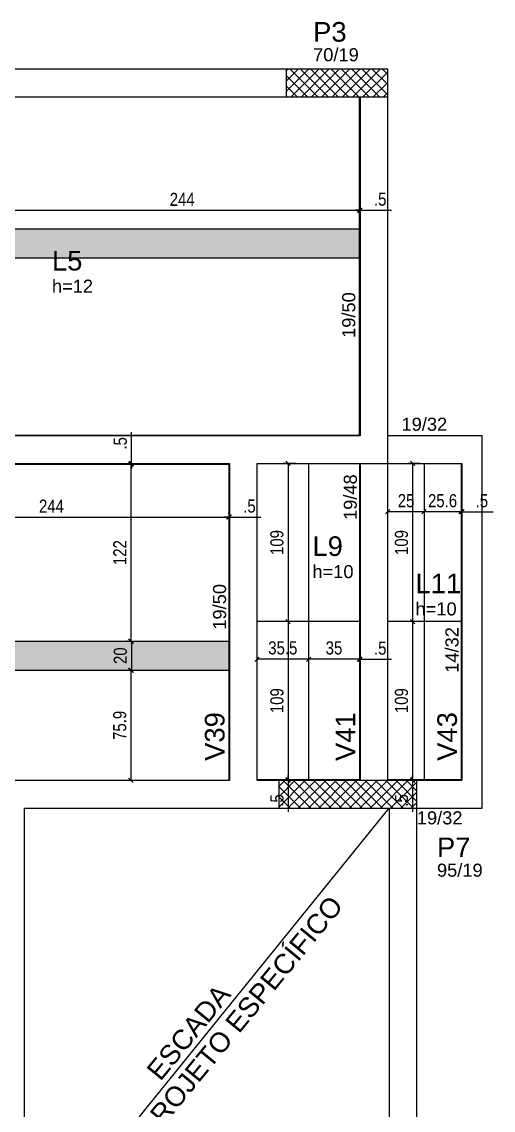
# Model space of a CAD drawing. Header units: millimetres. Extents: x 2797 to 7088, y 174 to 2922.
# Drawn here: x 4963 to 5288, y 1695 to 2445 of the extents above; entities that cross this region are included whole.
import ezdxf

# ---------------------------------------------------------------- set-up
doc = ezdxf.new("R2010")
doc.units = ezdxf.units.MM
for name, color, linetype in [('38', 7, 'Continuous'), ('8', 8, 'Continuous'), ('ES-VIGA', 3, 'Continuous'), ('L-D', 2, 'Continuous'), ('L-N', 4, 'Continuous'), ('P-D', 2, 'Continuous'), ('Painéis', 200, 'Continuous'), ('PIL-N', 4, 'Continuous'), ('Pilares', 5, 'Continuous'), ('VIG-D', 2, 'Continuous'), ('VIG-N', 4, 'Continuous')]:
    doc.layers.add(name, color=color, linetype=linetype)
doc.layers.add('Hachura', color=251, linetype='Continuous', lineweight=9)
doc.styles.add('COTA TECNICA-50', font='techl___.ttf', dxfattribs={"height": 9})
doc.styles.add('TQS_ARIAL', font='arial.ttf')
doc.dimstyles.new('COTA PAINEL-50', dxfattribs={"dimtxt": 9, "dimasz": 3, "dimexe": 3, "dimexo": 3, "dimgap": 3, "dimtad": 1, "dimdec": 1, "dimzin": 12, "dimdsep": 46, "dimtxsty": 'COTA TECNICA-50', "dimblk1": 'OBLIQUE', "dimblk2": 'OBLIQUE', "dimsah": 1, "dimcen": 0.9, "dimclrd": 4, "dimclre": 4, "dimclrt": 240, "dimadec": 1, "dimazin": 3, "dimtfac": 1, "dimtdec": 1, "dimtmove": 0, "dimatfit": 3, "dimfxl": 1, "dimtolj": 1, "dimtzin": 12, "dimarcsym": 0})

# ---------------------------------------------------------------- blocks, each defined once
blk = doc.blocks.new('_Oblique')
at = {"color": 0, "linetype": 'ByBlock', "lineweight": -2}
blk.add_line((-0.5, -0.5), (0.5, 0.5), dxfattribs=at)
blk = doc.blocks.new('*D314')
at = {"layer": 'Defpoints', "color": 0, "transparency": 16777216}
for p in [(4951.65, 2314.91), (5195.65, 2314.91), (5195.65, 2314.91)]:
    blk.add_point(p, dxfattribs=at)
at = {"layer": 'Painéis', "color": 4, "lineweight": -2, "transparency": 16777216}
blk.add_line((4951.65, 2314.91), (5195.65, 2314.91), dxfattribs=at)
at = {"layer": 'Painéis', "color": 4, "lineweight": -2, "transparency": 16777216, "xscale": 3, "yscale": 3, "zscale": 3, "rotation": 180}
blk.add_blockref('_Oblique', (4951.65, 2314.91), dxfattribs=at)
at = {"layer": 'Painéis', "color": 4, "lineweight": -2, "transparency": 16777216, "xscale": 3, "yscale": 3, "zscale": 3}
blk.add_blockref('_Oblique', (5195.65, 2314.91), dxfattribs=at)
at = {"layer": 'Painéis', "color": 240, "transparency": 16777216, "insert": (5073.65, 2322.48), "char_height": 9, "attachment_point": 5, "style": 'COTA TECNICA-50'}
blk.add_mtext('\\A1;244', dxfattribs=at)
blk = doc.blocks.new('*D77')
at = {"layer": 'Defpoints', "color": 0, "transparency": 16777216}
for p in [(5195.65, 2314.91), (5196.15, 2314.91), (5196.15, 2314.91)]:
    blk.add_point(p, dxfattribs=at)
at = {"layer": 'Painéis', "color": 4, "lineweight": -2, "transparency": 16777216}
for p, q in [((5195.65, 2314.91), (5192.65, 2314.91)), ((5195.65, 2314.91), (5196.15, 2314.91)), ((5196.15, 2314.91), (5217.75, 2314.91))]:
    blk.add_line(p, q, dxfattribs=at)
at = {"layer": 'Painéis', "color": 4, "lineweight": -2, "transparency": 16777216, "xscale": 3, "yscale": 3, "zscale": 3}
blk.add_blockref('_Oblique', (5195.65, 2314.91), dxfattribs=at)
at = {"layer": 'Painéis', "color": 4, "lineweight": -2, "transparency": 16777216, "xscale": 3, "yscale": 3, "zscale": 3, "rotation": 180}
blk.add_blockref('_Oblique', (5196.15, 2314.91), dxfattribs=at)
at = {"layer": 'Painéis', "color": 240, "transparency": 16777216, "insert": (5209.95, 2322.51), "char_height": 9, "attachment_point": 5, "style": 'COTA TECNICA-50'}
blk.add_mtext('\\A1;.5', dxfattribs=at)
blk = doc.blocks.new('*D274')
at = {"layer": 'Defpoints', "color": 0, "transparency": 16777216}
for p in [(5038.3, 2140.03), (5038.3, 2018.03), (5038.7, 2018.03)]:
    blk.add_point(p, dxfattribs=at)
at = {"layer": 'Painéis', "color": 4, "lineweight": -2, "transparency": 16777216}
for p, q in [((5038.3, 2140.03), (5038.3, 2018.03)), ((5035.7, 2018.03), (5035.3, 2018.03))]:
    blk.add_line(p, q, dxfattribs=at)
at = {"layer": 'Painéis', "color": 4, "lineweight": -2, "transparency": 16777216, "xscale": 3, "yscale": 3, "zscale": 3}
for p, rotation in [((5038.3, 2140.03), 90), ((5038.3, 2018.03), 270)]:
    blk.add_blockref('_Oblique', p, dxfattribs=dict(at, rotation=rotation))
at = {"layer": 'Painéis', "color": 240, "transparency": 16777216, "insert": (5030.74, 2079.03), "char_height": 9, "attachment_point": 5, "rotation": 90, "style": 'COTA TECNICA-50'}
blk.add_mtext('\\A1;122', dxfattribs=at)
blk = doc.blocks.new('*D275')
at = {"layer": 'Defpoints', "color": 0, "transparency": 16777216}
for p in [(5038.7, 2018.03), (5038.29, 1998.03), (5038.7, 1998.03)]:
    blk.add_point(p, dxfattribs=at)
at = {"layer": 'Painéis', "color": 4, "lineweight": -2, "transparency": 16777216}
for p, q in [((5038.7, 2018.03), (5038.7, 1998.03)), ((5041.29, 1998.03), (5041.7, 1998.03))]:
    blk.add_line(p, q, dxfattribs=at)
at = {"layer": 'Painéis', "color": 4, "lineweight": -2, "transparency": 16777216, "xscale": 3, "yscale": 3, "zscale": 3}
for p, rotation in [((5038.7, 2018.03), 90), ((5038.7, 1998.03), 270)]:
    blk.add_blockref('_Oblique', p, dxfattribs=dict(at, rotation=rotation))
at = {"layer": 'Painéis', "color": 240, "transparency": 16777216, "insert": (5031.11, 2008.03), "char_height": 9, "attachment_point": 5, "rotation": 90, "style": 'COTA TECNICA-50'}
blk.add_mtext('\\A1;20', dxfattribs=at)
blk = doc.blocks.new('*D276')
at = {"layer": 'Defpoints', "color": 0, "transparency": 16777216}
for p in [(5038.29, 1998.03), (5038.3, 1922.09), (5038.7, 1922.09)]:
    blk.add_point(p, dxfattribs=at)
at = {"layer": 'Painéis', "color": 4, "lineweight": -2, "transparency": 16777216}
for p, q in [((5038.3, 1998.03), (5038.3, 1922.09)), ((5041.29, 1998.03), (5041.3, 1998.03)), ((5035.7, 1922.09), (5035.3, 1922.09))]:
    blk.add_line(p, q, dxfattribs=at)
at = {"layer": 'Painéis', "color": 4, "lineweight": -2, "transparency": 16777216, "xscale": 3, "yscale": 3, "zscale": 3}
for p, rotation in [((5038.3, 1998.03), 90), ((5038.3, 1922.09), 270)]:
    blk.add_blockref('_Oblique', p, dxfattribs=dict(at, rotation=rotation))
at = {"layer": 'Painéis', "color": 240, "transparency": 16777216, "insert": (5030.67, 1960.06), "char_height": 9, "attachment_point": 5, "rotation": 90, "style": 'COTA TECNICA-50'}
blk.add_mtext('\\A1;75.9', dxfattribs=at)
blk = doc.blocks.new('*D278')
at = {"layer": 'Defpoints', "color": 0, "transparency": 16777216}
for p in [(4861.66, 2103.5), (5105.66, 2103.5), (5105.66, 2103.08)]:
    blk.add_point(p, dxfattribs=at)
at = {"layer": 'Painéis', "color": 4, "lineweight": -2, "transparency": 16777216}
for p, q in [((4861.66, 2103.5), (5105.66, 2103.5)), ((5105.66, 2106.08), (5105.66, 2106.5))]:
    blk.add_line(p, q, dxfattribs=at)
at = {"layer": 'Painéis', "color": 4, "lineweight": -2, "transparency": 16777216, "xscale": 3, "yscale": 3, "zscale": 3, "rotation": 180}
blk.add_blockref('_Oblique', (4861.66, 2103.5), dxfattribs=at)
at = {"layer": 'Painéis', "color": 4, "lineweight": -2, "transparency": 16777216, "xscale": 3, "yscale": 3, "zscale": 3}
blk.add_blockref('_Oblique', (5105.66, 2103.5), dxfattribs=at)
at = {"layer": 'Painéis', "color": 240, "transparency": 16777216, "insert": (4983.66, 2111.06), "char_height": 9, "attachment_point": 5, "style": 'COTA TECNICA-50'}
blk.add_mtext('\\A1;244', dxfattribs=at)
blk = doc.blocks.new('*D80')
at = {"layer": 'Defpoints', "color": 0, "transparency": 16777216}
for p in [(5105.66, 2103.5), (5106.16, 2103.5), (5106.16, 2103.5)]:
    blk.add_point(p, dxfattribs=at)
at = {"layer": 'Painéis', "color": 4, "lineweight": -2, "transparency": 16777216}
for p, q in [((5105.66, 2103.5), (5102.66, 2103.5)), ((5105.66, 2103.5), (5106.16, 2103.5)), ((5106.16, 2103.5), (5127.75, 2103.5))]:
    blk.add_line(p, q, dxfattribs=at)
at = {"layer": 'Painéis', "color": 4, "lineweight": -2, "transparency": 16777216, "xscale": 3, "yscale": 3, "zscale": 3}
blk.add_blockref('_Oblique', (5105.66, 2103.5), dxfattribs=at)
at = {"layer": 'Painéis', "color": 4, "lineweight": -2, "transparency": 16777216, "xscale": 3, "yscale": 3, "zscale": 3, "rotation": 180}
blk.add_blockref('_Oblique', (5106.16, 2103.5), dxfattribs=at)
at = {"layer": 'Painéis', "color": 240, "transparency": 16777216, "insert": (5119.95, 2111.1), "char_height": 9, "attachment_point": 5, "style": 'COTA TECNICA-50'}
blk.add_mtext('\\A1;.5', dxfattribs=at)
blk = doc.blocks.new('*D81')
at = {"layer": 'Defpoints', "color": 0, "transparency": 16777216}
for p in [(5038.7, 2140.53), (5038.7, 2140.53), (5038.7, 2140.03)]:
    blk.add_point(p, dxfattribs=at)
at = {"layer": 'Painéis', "color": 4, "lineweight": -2, "transparency": 16777216}
for p, q in [((5038.7, 2140.53), (5038.7, 2162.12)), ((5035.7, 2140.53), (5035.7, 2140.53)), ((5038.7, 2140.03), (5038.7, 2140.53)), ((5038.7, 2140.03), (5038.7, 2137.03))]:
    blk.add_line(p, q, dxfattribs=at)
at = {"layer": 'Painéis', "color": 4, "lineweight": -2, "transparency": 16777216, "xscale": 3, "yscale": 3, "zscale": 3}
for p, rotation in [((5038.7, 2140.53), 270), ((5038.7, 2140.03), 90)]:
    blk.add_blockref('_Oblique', p, dxfattribs=dict(at, rotation=rotation))
at = {"layer": 'Painéis', "color": 240, "transparency": 16777216, "insert": (5031.1, 2154.32), "char_height": 9, "attachment_point": 5, "rotation": 90, "style": 'COTA TECNICA-50'}
blk.add_mtext('\\A1;.5', dxfattribs=at)
blk = doc.blocks.new('*D82')
at = {"layer": 'Defpoints', "color": 0, "transparency": 16777216}
for p in [(5154.79, 2140.5), (5146.5, 2031.54), (5154.79, 2031.54)]:
    blk.add_point(p, dxfattribs=at)
at = {"layer": 'Painéis', "color": 4, "lineweight": -2, "transparency": 16777216}
for p, q in [((5151.79, 2140.5), (5143.5, 2140.5)), ((5146.5, 2140.5), (5146.5, 2031.54)), ((5151.79, 2031.54), (5143.5, 2031.54))]:
    blk.add_line(p, q, dxfattribs=at)
at = {"layer": 'Painéis', "color": 4, "lineweight": -2, "transparency": 16777216, "xscale": 3, "yscale": 3, "zscale": 3}
for p, rotation in [((5146.5, 2140.5), 90), ((5146.5, 2031.54), 270)]:
    blk.add_blockref('_Oblique', p, dxfattribs=dict(at, rotation=rotation))
at = {"layer": 'Painéis', "color": 240, "transparency": 16777216, "insert": (5138.88, 2086.02), "char_height": 9, "attachment_point": 5, "rotation": 90, "style": 'COTA TECNICA-50'}
blk.add_mtext('\\A1;109', dxfattribs=at)
blk = doc.blocks.new('*D83')
at = {"layer": 'Defpoints', "color": 0, "transparency": 16777216}
for p in [(5154.79, 2031.54), (5146.5, 1922.58), (5154.79, 1922.58)]:
    blk.add_point(p, dxfattribs=at)
at = {"layer": 'Painéis', "color": 4, "lineweight": -2, "transparency": 16777216}
for p, q in [((5151.79, 2031.54), (5143.5, 2031.54)), ((5146.5, 2031.54), (5146.5, 1922.58)), ((5151.79, 1922.58), (5143.5, 1922.58))]:
    blk.add_line(p, q, dxfattribs=at)
at = {"layer": 'Painéis', "color": 4, "lineweight": -2, "transparency": 16777216, "xscale": 3, "yscale": 3, "zscale": 3}
for p, rotation in [((5146.5, 2031.54), 90), ((5146.5, 1922.58), 270)]:
    blk.add_blockref('_Oblique', p, dxfattribs=dict(at, rotation=rotation))
at = {"layer": 'Painéis', "color": 240, "transparency": 16777216, "insert": (5138.88, 1977.06), "char_height": 9, "attachment_point": 5, "rotation": 90, "style": 'COTA TECNICA-50'}
blk.add_mtext('\\A1;109', dxfattribs=at)
blk = doc.blocks.new('*D84')
at = {"layer": 'Defpoints', "color": 0, "transparency": 16777216}
for p in [(5160.65, 2005.65), (5160.65, 2005.65), (5195.65, 2005.65)]:
    blk.add_point(p, dxfattribs=at)
at = {"layer": 'Painéis', "color": 4, "lineweight": -2, "transparency": 16777216}
blk.add_line((5195.65, 2005.65), (5160.65, 2005.65), dxfattribs=at)
at = {"layer": 'Painéis', "color": 4, "lineweight": -2, "transparency": 16777216, "xscale": 3, "yscale": 3, "zscale": 3, "rotation": 180}
blk.add_blockref('_Oblique', (5160.65, 2005.65), dxfattribs=at)
at = {"layer": 'Painéis', "color": 4, "lineweight": -2, "transparency": 16777216, "xscale": 3, "yscale": 3, "zscale": 3}
blk.add_blockref('_Oblique', (5195.65, 2005.65), dxfattribs=at)
at = {"layer": 'Painéis', "color": 240, "transparency": 16777216, "insert": (5178.15, 2013.35), "char_height": 9, "attachment_point": 5, "style": 'COTA TECNICA-50'}
blk.add_mtext('\\A1;35', dxfattribs=at)
blk = doc.blocks.new('*D85')
at = {"layer": 'Defpoints', "color": 0, "transparency": 16777216}
for p in [(5125.16, 2005.65), (5125.16, 2005.65), (5160.65, 2005.65)]:
    blk.add_point(p, dxfattribs=at)
at = {"layer": 'Painéis', "color": 4, "lineweight": -2, "transparency": 16777216}
blk.add_line((5160.65, 2005.65), (5125.16, 2005.65), dxfattribs=at)
at = {"layer": 'Painéis', "color": 4, "lineweight": -2, "transparency": 16777216, "xscale": 3, "yscale": 3, "zscale": 3, "rotation": 180}
blk.add_blockref('_Oblique', (5125.16, 2005.65), dxfattribs=at)
at = {"layer": 'Painéis', "color": 4, "lineweight": -2, "transparency": 16777216, "xscale": 3, "yscale": 3, "zscale": 3}
blk.add_blockref('_Oblique', (5160.65, 2005.65), dxfattribs=at)
at = {"layer": 'Painéis', "color": 240, "transparency": 16777216, "insert": (5142.91, 2013.35), "char_height": 9, "attachment_point": 5, "style": 'COTA TECNICA-50'}
blk.add_mtext('\\A1;35.5', dxfattribs=at)
blk = doc.blocks.new('*D279')
at = {"layer": 'Defpoints', "color": 0, "transparency": 16777216}
for p in [(5195.65, 2005.65), (5196.15, 2005.65), (5196.15, 2005.65)]:
    blk.add_point(p, dxfattribs=at)
at = {"layer": 'Painéis', "color": 4, "lineweight": -2, "transparency": 16777216}
for p, q in [((5195.65, 2005.65), (5192.65, 2005.65)), ((5195.65, 2008.65), (5195.65, 2008.65)), ((5195.65, 2005.65), (5196.15, 2005.65)), ((5196.15, 2008.65), (5196.15, 2008.65)), ((5196.15, 2005.65), (5217.75, 2005.65))]:
    blk.add_line(p, q, dxfattribs=at)
at = {"layer": 'Painéis', "color": 4, "lineweight": -2, "transparency": 16777216, "xscale": 3, "yscale": 3, "zscale": 3}
blk.add_blockref('_Oblique', (5195.65, 2005.65), dxfattribs=at)
at = {"layer": 'Painéis', "color": 4, "lineweight": -2, "transparency": 16777216, "xscale": 3, "yscale": 3, "zscale": 3, "rotation": 180}
blk.add_blockref('_Oblique', (5196.15, 2005.65), dxfattribs=at)
at = {"layer": 'Painéis', "color": 240, "transparency": 16777216, "insert": (5209.95, 2013.25), "char_height": 9, "attachment_point": 5, "style": 'COTA TECNICA-50'}
blk.add_mtext('\\A1;.5', dxfattribs=at)
blk = doc.blocks.new('*D86')
at = {"layer": 'Defpoints', "color": 0, "transparency": 16777216}
for p in [(5240.51, 2140.5), (5232.22, 2031.54), (5240.51, 2031.54)]:
    blk.add_point(p, dxfattribs=at)
at = {"layer": 'Painéis', "color": 4, "lineweight": -2, "transparency": 16777216}
for p, q in [((5237.51, 2140.5), (5229.22, 2140.5)), ((5232.22, 2140.5), (5232.22, 2031.54)), ((5237.51, 2031.54), (5229.22, 2031.54))]:
    blk.add_line(p, q, dxfattribs=at)
at = {"layer": 'Painéis', "color": 4, "lineweight": -2, "transparency": 16777216, "xscale": 3, "yscale": 3, "zscale": 3}
for p, rotation in [((5232.22, 2140.5), 90), ((5232.22, 2031.54), 270)]:
    blk.add_blockref('_Oblique', p, dxfattribs=dict(at, rotation=rotation))
at = {"layer": 'Painéis', "color": 240, "transparency": 16777216, "insert": (5224.61, 2086.02), "char_height": 9, "attachment_point": 5, "rotation": 90, "style": 'COTA TECNICA-50'}
blk.add_mtext('\\A1;109', dxfattribs=at)
blk = doc.blocks.new('*D87')
at = {"layer": 'Defpoints', "color": 0, "transparency": 16777216}
for p in [(5240.51, 2031.54), (5232.22, 1922.58), (5240.51, 1922.58)]:
    blk.add_point(p, dxfattribs=at)
at = {"layer": 'Painéis', "color": 4, "lineweight": -2, "transparency": 16777216}
for p, q in [((5237.51, 2031.54), (5229.22, 2031.54)), ((5232.22, 2031.54), (5232.22, 1922.58)), ((5237.51, 1922.58), (5229.22, 1922.58))]:
    blk.add_line(p, q, dxfattribs=at)
at = {"layer": 'Painéis', "color": 4, "lineweight": -2, "transparency": 16777216, "xscale": 3, "yscale": 3, "zscale": 3}
for p, rotation in [((5232.22, 2031.54), 90), ((5232.22, 1922.58), 270)]:
    blk.add_blockref('_Oblique', p, dxfattribs=dict(at, rotation=rotation))
at = {"layer": 'Painéis', "color": 240, "transparency": 16777216, "insert": (5224.61, 1977.06), "char_height": 9, "attachment_point": 5, "rotation": 90, "style": 'COTA TECNICA-50'}
blk.add_mtext('\\A1;109', dxfattribs=at)
blk = doc.blocks.new('*D88')
at = {"layer": 'Defpoints', "color": 0, "transparency": 16777216}
for p in [(5240.11, 2107.19), (5240.11, 2107.19), (5265.66, 2107.19)]:
    blk.add_point(p, dxfattribs=at)
at = {"layer": 'Painéis', "color": 4, "lineweight": -2, "transparency": 16777216}
for p, q in [((5265.66, 2107.19), (5240.11, 2107.19)), ((5265.66, 2104.19), (5265.66, 2104.19))]:
    blk.add_line(p, q, dxfattribs=at)
at = {"layer": 'Painéis', "color": 4, "lineweight": -2, "transparency": 16777216, "xscale": 3, "yscale": 3, "zscale": 3, "rotation": 180}
blk.add_blockref('_Oblique', (5240.11, 2107.19), dxfattribs=at)
at = {"layer": 'Painéis', "color": 4, "lineweight": -2, "transparency": 16777216, "xscale": 3, "yscale": 3, "zscale": 3}
blk.add_blockref('_Oblique', (5265.66, 2107.19), dxfattribs=at)
at = {"layer": 'Painéis', "color": 240, "transparency": 16777216, "insert": (5252.88, 2114.79), "char_height": 9, "attachment_point": 5, "style": 'COTA TECNICA-50'}
blk.add_mtext('\\A1;25.6', dxfattribs=at)
blk = doc.blocks.new('*D89')
at = {"layer": 'Defpoints', "color": 0, "transparency": 16777216}
for p in [(5215.15, 2107.19), (5215.15, 2107.19), (5240.11, 2107.19)]:
    blk.add_point(p, dxfattribs=at)
at = {"layer": 'Painéis', "color": 4, "lineweight": -2, "transparency": 16777216}
for p, q in [((5240.11, 2107.19), (5215.15, 2107.19)), ((5215.15, 2104.19), (5215.15, 2104.19))]:
    blk.add_line(p, q, dxfattribs=at)
at = {"layer": 'Painéis', "color": 4, "lineweight": -2, "transparency": 16777216, "xscale": 3, "yscale": 3, "zscale": 3, "rotation": 180}
blk.add_blockref('_Oblique', (5215.15, 2107.19), dxfattribs=at)
at = {"layer": 'Painéis', "color": 4, "lineweight": -2, "transparency": 16777216, "xscale": 3, "yscale": 3, "zscale": 3}
blk.add_blockref('_Oblique', (5240.11, 2107.19), dxfattribs=at)
at = {"layer": 'Painéis', "color": 240, "transparency": 16777216, "insert": (5227.78, 2114.79), "char_height": 9, "attachment_point": 5, "style": 'COTA TECNICA-50'}
blk.add_mtext('\\A1;25', dxfattribs=at)
blk = doc.blocks.new('*D90')
at = {"layer": 'Defpoints', "color": 0, "transparency": 16777216}
for p in [(5265.66, 2107.19), (5266.16, 2107.19), (5266.16, 2107.19)]:
    blk.add_point(p, dxfattribs=at)
at = {"layer": 'Painéis', "color": 4, "lineweight": -2, "transparency": 16777216}
for p, q in [((5265.66, 2110.19), (5265.66, 2110.19)), ((5266.16, 2110.19), (5266.16, 2110.19)), ((5265.66, 2107.19), (5262.66, 2107.19)), ((5265.66, 2107.19), (5266.16, 2107.19)), ((5266.16, 2107.19), (5287.75, 2107.19))]:
    blk.add_line(p, q, dxfattribs=at)
at = {"layer": 'Painéis', "color": 4, "lineweight": -2, "transparency": 16777216, "xscale": 3, "yscale": 3, "zscale": 3}
blk.add_blockref('_Oblique', (5265.66, 2107.19), dxfattribs=at)
at = {"layer": 'Painéis', "color": 4, "lineweight": -2, "transparency": 16777216, "xscale": 3, "yscale": 3, "zscale": 3, "rotation": 180}
blk.add_blockref('_Oblique', (5266.16, 2107.19), dxfattribs=at)
at = {"layer": 'Painéis', "color": 240, "transparency": 16777216, "insert": (5279.95, 2114.79), "char_height": 9, "attachment_point": 5, "style": 'COTA TECNICA-50'}
blk.add_mtext('\\A1;.5', dxfattribs=at)
blk = doc.blocks.new('*D91')
at = {"layer": 'Defpoints', "color": 0, "transparency": 16777216}
for p in [(5146.5, 1922.58), (5146.5, 1922.08), (5146.5, 1922.08)]:
    blk.add_point(p, dxfattribs=at)
at = {"layer": 'Painéis', "color": 4, "lineweight": -2, "transparency": 16777216}
for p, q in [((5146.5, 1922.58), (5146.5, 1925.58)), ((5146.5, 1922.58), (5146.5, 1922.08)), ((5146.5, 1922.08), (5146.5, 1900.49))]:
    blk.add_line(p, q, dxfattribs=at)
at = {"layer": 'Painéis', "color": 4, "lineweight": -2, "transparency": 16777216, "xscale": 3, "yscale": 3, "zscale": 3}
for p, rotation in [((5146.5, 1922.58), 270), ((5146.5, 1922.08), 90)]:
    blk.add_blockref('_Oblique', p, dxfattribs=dict(at, rotation=rotation))
at = {"layer": 'Painéis', "color": 240, "transparency": 16777216, "insert": (5138.9, 1908.29), "char_height": 9, "attachment_point": 5, "rotation": 90, "style": 'COTA TECNICA-50'}
blk.add_mtext('\\A1;.5', dxfattribs=at)
blk = doc.blocks.new('*D92')
at = {"layer": 'Defpoints', "color": 0, "transparency": 16777216}
for p in [(5232.22, 1922.59), (5232.22, 1922.09), (5232.22, 1922.09)]:
    blk.add_point(p, dxfattribs=at)
at = {"layer": 'Painéis', "color": 4, "lineweight": -2, "transparency": 16777216}
for p, q in [((5232.22, 1922.59), (5232.22, 1925.59)), ((5232.22, 1922.59), (5232.22, 1922.09)), ((5232.22, 1922.09), (5232.22, 1900.49)), ((5235.22, 1922.59), (5235.22, 1922.59)), ((5235.22, 1922.09), (5235.22, 1922.09))]:
    blk.add_line(p, q, dxfattribs=at)
at = {"layer": 'Painéis', "color": 4, "lineweight": -2, "transparency": 16777216, "xscale": 3, "yscale": 3, "zscale": 3}
for p, rotation in [((5232.22, 1922.59), 270), ((5232.22, 1922.09), 90)]:
    blk.add_blockref('_Oblique', p, dxfattribs=dict(at, rotation=rotation))
at = {"layer": 'Painéis', "color": 240, "transparency": 16777216, "insert": (5224.63, 1908.29), "char_height": 9, "attachment_point": 5, "rotation": 90, "style": 'COTA TECNICA-50'}
blk.add_mtext('\\A1;.5', dxfattribs=at)

msp = doc.modelspace()

# ---------------------------------------------------------------- hatches: boundary and pattern name
at = {"layer": 'Hachura', "linetype": 'ByBlock'}
h = msp.add_hatch(color=256, dxfattribs=at)
h.dxf.hatch_style = 1
h.paths.add_polyline_path([(5195.65, 2302.08), (4746.16, 2302.08), (4746.16, 2282.08), (5195.65, 2282.08)])
h = msp.add_hatch(color=256, dxfattribs=at)
h.dxf.hatch_style = 1
h.paths.add_polyline_path([(5105.66, 2018.06), (4746.16, 2018.08), (4746.16, 1998.08), (5105.66, 1998.06)])

# ---------------------------------------------------------------- linework, layer by layer
at = {"layer": '38', "color": 7, "linetype": 'Continuous'}
msp.add_line((4965.66, 1593.53), (5216.16, 1902.98), dxfattribs=at)
at = {"layer": '8', "color": 250, "linetype": 'Continuous'}
for p, q in [((5145.16, 2396.7), (5160.54, 2412.08)), ((5145.16, 2403.77), (5153.47, 2412.08)), ((5145.16, 2410.84), (5146.4, 2412.08)), ((5145.16, 2407.83), (5159.9, 2393.08)), ((5147.97, 2412.08), (5166.97, 2393.08)), ((5148.61, 2393.08), (5167.61, 2412.08)), ((5155.04, 2412.08), (5174.04, 2393.08)), ((5155.68, 2393.08), (5174.68, 2412.08)), ((5162.11, 2412.08), (5181.11, 2393.08)), ((5162.76, 2393.08), (5181.76, 2412.08)), ((5169.19, 2412.08), (5188.19, 2393.08)), ((5169.83, 2393.08), (5188.83, 2412.08)), ((5176.26, 2412.08), (5195.26, 2393.08)), ((5176.9, 2393.08), (5195.9, 2412.08)), ((5183.33, 2412.08), (5202.33, 2393.08)), ((5183.97, 2393.08), (5202.97, 2412.08)), ((5190.4, 2412.08), (5209.4, 2393.08)), ((5191.04, 2393.08), (5210.04, 2412.08)), ((5197.47, 2412.08), (5215.16, 2394.4)), ((5198.11, 2393.08), (5215.16, 2410.13)), ((5204.54, 2412.08), (5215.16, 2401.47)), ((5211.61, 2412.08), (5215.16, 2408.54)), ((5145.16, 2400.76), (5152.83, 2393.08)), ((5205.18, 2393.08), (5215.16, 2403.06)), ((5145.16, 2393.69), (5145.76, 2393.08)), ((5212.25, 2393.08), (5215.16, 2395.99)), ((5140.16, 1903.79), (5158.35, 1921.98)), ((5140.16, 1910.86), (5151.28, 1921.98)), ((5140.16, 1917.93), (5144.21, 1921.98)), ((5143.1, 1921.98), (5162.1, 1902.98)), ((5146.42, 1902.98), (5165.42, 1921.98)), ((5150.17, 1921.98), (5169.17, 1902.98)), ((5153.49, 1902.98), (5172.49, 1921.98)), ((5157.24, 1921.98), (5176.24, 1902.98)), ((5160.56, 1902.98), (5179.56, 1921.98)), ((5164.31, 1921.98), (5183.31, 1902.98)), ((5167.63, 1902.98), (5186.63, 1921.98)), ((5171.38, 1921.98), (5190.38, 1902.98)), ((5174.7, 1902.98), (5193.7, 1921.98)), ((5178.45, 1921.98), (5197.45, 1902.98)), ((5181.77, 1902.98), (5200.77, 1921.98)), ((5185.52, 1921.98), (5204.52, 1902.98)), ((5188.84, 1902.98), (5207.84, 1921.98)), ((5192.59, 1921.98), (5211.59, 1902.98)), ((5195.92, 1902.98), (5214.92, 1921.98)), ((5199.67, 1921.98), (5218.67, 1902.98)), ((5202.99, 1902.98), (5221.99, 1921.98)), ((5206.74, 1921.98), (5225.74, 1902.98)), ((5210.06, 1902.98), (5229.06, 1921.98)), ((5213.81, 1921.98), (5232.81, 1902.98)), ((5217.13, 1902.98), (5235.16, 1921.01)), ((5220.88, 1921.98), (5235.16, 1907.71)), ((5227.95, 1921.98), (5235.16, 1914.78)), ((5235.02, 1921.98), (5235.16, 1921.85)), ((5140.16, 1917.85), (5155.03, 1902.98)), ((5224.2, 1902.98), (5235.16, 1913.94)), ((5140.16, 1910.78), (5147.95, 1902.98)), ((5231.27, 1902.98), (5235.16, 1906.87)), ((5140.16, 1903.71), (5140.88, 1902.98))]:
    msp.add_line(p, q, dxfattribs=at)
at = {"layer": 'ES-VIGA'}
for points in [[(5145.16, 2412.09), (4783.65, 2412.09)], [(4783.65, 2393.09), (5145.16, 2393.09)], [(5196.15, 2393.08), (5196.15, 2159.5)], [(5215.15, 2159.49), (5215.15, 2393.08)], [(5115.66, 2159.51), (4746.16, 2159.58)], [(5196.15, 2159.5), (5115.66, 2159.51)], [(5280.16, 2159.48), (5215.15, 2159.49)], [(5215.15, 2140.49), (5215.15, 2159.49)], [(5280.16, 1903.09), (5280.16, 2159.48)], [(4746.16, 2140.58), (5106.16, 2140.51)], [(5106.16, 2140.51), (5106.16, 1922.09)], [(5125.16, 1922.09), (5125.16, 2140.51)], [(5125.16, 2140.51), (5215.15, 2140.5)], [(5196.15, 2140.5), (5196.15, 1921.98)], [(5215.15, 2140.49), (5266.16, 2140.49)], [(5215.15, 1921.98), (5215.15, 2140.49)], [(5266.16, 2140.49), (5266.16, 1922.09)], [(5106.16, 1922.09), (4955.65, 1922.09)], [(5140.16, 1922.09), (5125.16, 1922.09)], [(5266.16, 1922.09), (5235.16, 1922.09)], [(4965.15, 1903.09), (5115.66, 1903.09)], [(4965.15, 1702.58), (4965.15, 1903.09)], [(5115.66, 1903.09), (5140.16, 1903.09)], [(5216.16, 1902.98), (5216.16, 1530.08)], [(5235.16, 1903.09), (5280.16, 1903.09)], [(5235.16, 1530.08), (5235.16, 1902.98)], [(4965.15, 1586.08), (4965.15, 1702.58)]]:
    msp.add_lwpolyline(points, dxfattribs=at)
at = {"layer": 'Painéis'}
for p, q in [((5195.65, 2160.08), (5195.65, 2393.08)), ((4746.16, 2302.08), (5195.65, 2302.08)), ((4746.16, 2282.08), (5195.65, 2282.08)), ((4746.16, 2160.08), (5195.65, 2160.08)), ((4746.16, 2140.08), (5105.66, 2140.01)), ((5105.66, 2140.01), (5105.66, 1922.09)), ((5160.65, 2140.51), (5160.65, 1922.58)), ((5195.65, 2140.5), (5195.65, 1922.58)), ((5240.11, 2140.49), (5240.11, 1922.58)), ((5265.66, 2140.49), (5265.66, 1922.58)), ((5195.65, 2031.54), (5125.16, 2031.54)), ((5265.66, 2031.54), (5215.15, 2031.54)), ((4746.16, 2018.08), (5105.66, 2018.01)), ((4746.16, 1998.08), (5105.66, 1998.01)), ((5195.65, 1922.58), (5125.16, 1922.59)), ((5265.66, 1922.58), (5215.15, 1922.59))]:
    msp.add_line(p, q, dxfattribs=at)
at = {"layer": 'Pilares'}
for points in [[(5145.16, 2393.08), (5215.16, 2393.08), (5215.16, 2412.08), (5145.16, 2412.08), (5145.16, 2393.08)], [(5140.16, 1902.98), (5235.16, 1902.98), (5235.16, 1921.98), (5140.16, 1921.98), (5140.16, 1902.98)]]:
    msp.add_lwpolyline(points, dxfattribs=at)

# ---------------------------------------------------------------- texts
at = {"layer": '38', "color": 7, "linetype": 'Continuous', "style": 'TQS_ARIAL'}
for s, p in [('VER PROJETO ESPECÍFICO', (5024.91, 1640.31)), ('ESCADA', (5058.63, 1714.39))]:
    msp.add_text(s, height=13.5, rotation=50.589, dxfattribs=at).set_placement(p)
at = {"layer": 'L-D', "linetype": 'Continuous', "style": 'TQS_ARIAL'}
for s, p in [('h=12', (4983.98, 2258.13)), ('h=10', (5163.29, 2061.47)), ('h=10', (5234.26, 2035.78))]:
    msp.add_text(s, height=9, dxfattribs=at).set_placement(p)
at = {"layer": 'L-N', "linetype": 'Continuous', "style": 'TQS_ARIAL'}
for s, p in [('L5', (4983.98, 2273.43)), ('L9', (5163.29, 2076.77)), ('L11', (5234.26, 2051.08))]:
    msp.add_text(s, height=13.5, dxfattribs=at).set_placement(p)
at = {"layer": 'P-D', "linetype": 'Continuous', "style": 'TQS_ARIAL'}
for s, p in [('70/19', (5163.76, 2417.59)), ('95/19', (5249.03, 1855.78))]:
    msp.add_text(s, height=9, dxfattribs=at).set_placement(p)
at = {"layer": 'PIL-N', "linetype": 'Continuous', "style": 'TQS_ARIAL'}
for s, p in [('P3', (5163.76, 2431.09)), ('P7', (5249.03, 1869.28))]:
    msp.add_text(s, height=13.5, dxfattribs=at).set_placement(p)
at = {"layer": 'VIG-D', "linetype": 'Continuous', "style": 'TQS_ARIAL'}
for s, p in [('19/50', (5192.78, 2227)), ('19/48', (5193.87, 2101.56)), ('19/50', (5103.87, 2025.98)), ('14/32', (5263.87, 1996.27))]:
    msp.add_text(s, height=9, rotation=90, dxfattribs=at).set_placement(p)
for p in [(5224.62, 2163.01), (5235.16, 1891.84)]:
    msp.add_text('19/32', height=9, dxfattribs=at).set_placement(p)
at = {"layer": 'VIG-N', "linetype": 'Continuous', "style": 'TQS_ARIAL'}
for s, p in [('V39', (5102.78, 1935.59)), ('V41', (5192.78, 1935.48)), ('V43', (5262.78, 1935.59))]:
    msp.add_text(s, height=13.5, rotation=90, dxfattribs=at).set_placement(p)

# ---------------------------------------------------------------- dimensions: what is measured, and where the dimension line sits
at = {"layer": 'Painéis'}
for base, p1, p2, picture, middle in [((5195.65, 2314.91), (4951.65, 2314.91), (5195.65, 2314.91), '*D314', (5073.65, 2322.48)), ((5196.15, 2314.91), (5195.65, 2314.91), (5196.15, 2314.91), '*D77', (5209.95, 2322.51)), ((5105.66, 2103.5), (4861.66, 2103.5), (5105.66, 2103.08), '*D278', (4983.66, 2111.06)), ((5106.16, 2103.5), (5105.66, 2103.5), (5106.16, 2103.5), '*D80', (5119.95, 2111.1)), ((5266.16, 2107.19), (5265.66, 2107.19), (5266.16, 2107.19), '*D90', (5279.95, 2114.79)), ((5125.16, 2005.65), (5160.65, 2005.65), (5125.16, 2005.65), '*D85', (5142.91, 2013.35)), ((5160.65, 2005.65), (5195.65, 2005.65), (5160.65, 2005.65), '*D84', (5178.15, 2013.35)), ((5196.15, 2005.65), (5195.65, 2005.65), (5196.15, 2005.65), '*D279', (5209.95, 2013.25))]:
    dim = msp.add_linear_dim(base=base, p1=p1, p2=p2, dimstyle='COTA PAINEL-50', dxfattribs=at)
    dim.commit()
    dim.dimension.update_dxf_attribs({"geometry": picture, "text_midpoint": middle})
for base, p1, p2, picture, middle in [((5038.7, 2140.53), (5038.7, 2140.03), (5038.7, 2140.53), '*D81', (5031.1, 2154.32)), ((5038.3, 2018.03), (5038.3, 2140.03), (5038.7, 2018.03), '*D274', (5030.74, 2079.03)), ((5146.5, 2031.54), (5154.79, 2140.5), (5154.79, 2031.54), '*D82', (5138.88, 2086.02)), ((5232.22, 2031.54), (5240.51, 2140.5), (5240.51, 2031.54), '*D86', (5224.61, 2086.02)), ((5146.5, 1922.58), (5154.79, 2031.54), (5154.79, 1922.58), '*D83', (5138.88, 1977.06)), ((5232.22, 1922.58), (5240.51, 2031.54), (5240.51, 1922.58), '*D87', (5224.61, 1977.06)), ((5038.7, 1998.03), (5038.7, 2018.03), (5038.29, 1998.03), '*D275', (5031.11, 2008.03)), ((5038.3, 1922.09), (5038.29, 1998.03), (5038.7, 1922.09), '*D276', (5030.67, 1960.06)), ((5146.5, 1922.08), (5146.5, 1922.58), (5146.5, 1922.08), '*D91', (5138.9, 1908.29)), ((5232.22, 1922.09), (5232.22, 1922.58), (5232.22, 1922.09), '*D92', (5224.63, 1908.29))]:
    dim = msp.add_linear_dim(base=base, p1=p1, p2=p2, angle=90, dimstyle='COTA PAINEL-50', dxfattribs=at)
    dim.commit()
    dim.dimension.update_dxf_attribs({"geometry": picture, "text_midpoint": middle})
for base, p1, p2, picture, middle in [((5215.15, 2107.19), (5240.11, 2107.19), (5215.15, 2107.19), '*D89', (5227.78, 2107.19)), ((5240.1058, 2107.1866), (5265.658, 2107.1866), (5240.1058, 2107.1866), '*D88', (5252.8819, 2107.1866))]:
    dim = msp.add_linear_dim(base=base, p1=p1, p2=p2, dimstyle='COTA PAINEL-50', dxfattribs=at)
    dim.commit()
    dim.dimension.update_dxf_attribs({"geometry": picture, "text_midpoint": middle, "dimtype": 160})

doc.saveas('drawing.dxf')
